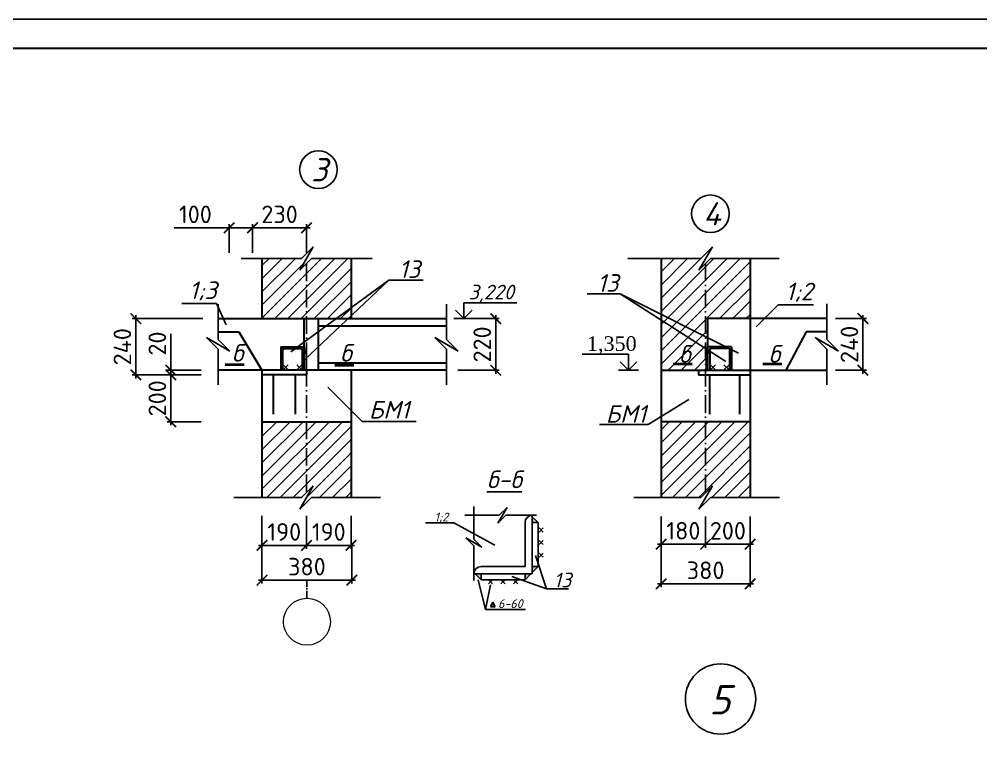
# Model space of a CAD drawing. Header units: millimetres. Extents: x 572274 to 2241483, y -888675 to -304135.
# Drawn here: x 1761207 to 1777623, y -628226 to -615807 of the extents above; entities that cross this region are included whole.
import ezdxf

# ---------------------------------------------------------------- set-up
doc = ezdxf.new("R2010")
doc.units = ezdxf.units.MM
doc.linetypes.add('ACAD_ISO10W100', pattern=[18, 12, -3, 0, -3])
doc.layers.add('Размер', color=150, linetype='Continuous', lineweight=5)
doc.styles.get("Standard").update_dxf_attribs({"font": 'isocpeur.ttf'})
doc.styles.add('WMF-Times New Roman0', font='times.ttf')
doc.dimstyles.new('Copy(2) of ISO-25', dxfattribs={"dimtxt": 300, "dimasz": 180, "dimexe": 60, "dimexo": 0, "dimgap": 80, "dimtad": 1, "dimtxsty": 'Standard', "dimblk": 'ARCHTICK', "dimcen": 150, "dimdle": 60, "dimazin": 0, "dimtfac": 1, "dimtmove": 0, "dimatfit": 3, "dimfxl": 60, "dimarcsym": 0})

# ---------------------------------------------------------------- blocks, each defined once
blk = doc.blocks.new('_ArchTick')
at = {"color": 0, "linetype": 'ByBlock', "const_width": 0.15}
blk.add_lwpolyline([(-0.5, -0.5), (0.5, 0.5)], dxfattribs=at)
blk = doc.blocks.new('*D690')
at = {"layer": 'Defpoints', "color": 0, "lineweight": 25, "ltscale": 2.5, "transparency": 16777216}
for p in [(1763795, -621798), (1764311, -621798), (1764311, -621878)]:
    blk.add_point(p, dxfattribs=at)
at = {"layer": 'Размер', "color": 0, "lineweight": -2, "ltscale": 2.5, "transparency": 16777216}
for p, q in [((1763795, -621798), (1763795, -621618)), ((1764311, -621798), (1763735, -621798)), ((1763795, -621878), (1763795, -621798)), ((1764311, -621878), (1763735, -621878)), ((1763795, -621878), (1763795, -622058))]:
    blk.add_line(p, q, dxfattribs=at)
at = {"layer": 'Размер', "color": 0, "lineweight": -2, "ltscale": 2.5, "transparency": 16777216, "xscale": 180, "yscale": 180, "zscale": 180}
for p, rotation in [((1763795, -621798), 270), ((1763795, -621878), 90)]:
    blk.add_blockref('_ArchTick', p, dxfattribs=dict(at, rotation=rotation))
at = {"layer": 'Размер', "color": 0, "lineweight": 0, "ltscale": 2.5, "transparency": 16777216, "insert": (1763565, -621343), "char_height": 300, "attachment_point": 5, "rotation": 90}
blk.add_mtext('20', dxfattribs=at)
blk = doc.blocks.new('*D691')
at = {"layer": 'Defpoints', "color": 0, "lineweight": 25, "ltscale": 2.5, "transparency": 16777216}
for p in [(1772166, -624297), (1773686, -624297), (1773686, -625444)]:
    blk.add_point(p, dxfattribs=at)
at = {"layer": 'Размер', "color": 0, "lineweight": -2, "ltscale": 2.5, "transparency": 16777216}
for p, q in [((1772166, -624297), (1772166, -625504)), ((1773686, -624297), (1773686, -625504)), ((1772106, -625444), (1773746, -625444))]:
    blk.add_line(p, q, dxfattribs=at)
at = {"layer": 'Размер', "color": 0, "lineweight": -2, "ltscale": 2.5, "transparency": 16777216, "xscale": 180, "yscale": 180, "zscale": 180, "rotation": 180}
blk.add_blockref('_ArchTick', (1772166, -625444), dxfattribs=at)
at = {"layer": 'Размер', "color": 0, "lineweight": -2, "ltscale": 2.5, "transparency": 16777216, "xscale": 180, "yscale": 180, "zscale": 180}
blk.add_blockref('_ArchTick', (1773686, -625444), dxfattribs=at)
at = {"layer": 'Размер', "color": 0, "lineweight": 0, "ltscale": 2.5, "transparency": 16777216, "insert": (1772926, -625214), "char_height": 300, "attachment_point": 5}
blk.add_mtext('380', dxfattribs=at)
blk = doc.blocks.new('*D692')
at = {"layer": 'Defpoints', "color": 0, "lineweight": 25, "ltscale": 2.5, "transparency": 16777216}
for p in [(1772926, -624297), (1773686, -624297), (1773686, -624769)]:
    blk.add_point(p, dxfattribs=at)
at = {"layer": 'Размер', "color": 0, "lineweight": -2, "ltscale": 2.5, "transparency": 16777216}
for p, q in [((1772926, -624297), (1772926, -624829)), ((1773686, -624297), (1773686, -624829)), ((1772866, -624769), (1773746, -624769))]:
    blk.add_line(p, q, dxfattribs=at)
at = {"layer": 'Размер', "color": 0, "lineweight": -2, "ltscale": 2.5, "transparency": 16777216, "xscale": 180, "yscale": 180, "zscale": 180, "rotation": 180}
blk.add_blockref('_ArchTick', (1772926, -624769), dxfattribs=at)
at = {"layer": 'Размер', "color": 0, "lineweight": -2, "ltscale": 2.5, "transparency": 16777216, "xscale": 180, "yscale": 180, "zscale": 180}
blk.add_blockref('_ArchTick', (1773686, -624769), dxfattribs=at)
at = {"layer": 'Размер', "color": 0, "lineweight": 0, "ltscale": 2.5, "transparency": 16777216, "insert": (1773306, -624539), "char_height": 300, "attachment_point": 5}
blk.add_mtext('200', dxfattribs=at)
blk = doc.blocks.new('*D693')
at = {"layer": 'Defpoints', "color": 0, "lineweight": 25, "ltscale": 2.5, "transparency": 16777216}
for p in [(1772166, -624297), (1772926, -624297), (1772926, -624769)]:
    blk.add_point(p, dxfattribs=at)
at = {"layer": 'Размер', "color": 0, "lineweight": -2, "ltscale": 2.5, "transparency": 16777216}
for p, q in [((1772166, -624297), (1772166, -624829)), ((1772926, -624297), (1772926, -624829)), ((1772106, -624769), (1772986, -624769))]:
    blk.add_line(p, q, dxfattribs=at)
at = {"layer": 'Размер', "color": 0, "lineweight": -2, "ltscale": 2.5, "transparency": 16777216, "xscale": 180, "yscale": 180, "zscale": 180, "rotation": 180}
blk.add_blockref('_ArchTick', (1772166, -624769), dxfattribs=at)
at = {"layer": 'Размер', "color": 0, "lineweight": -2, "ltscale": 2.5, "transparency": 16777216, "xscale": 180, "yscale": 180, "zscale": 180}
blk.add_blockref('_ArchTick', (1772926, -624769), dxfattribs=at)
at = {"layer": 'Размер', "color": 0, "lineweight": 0, "ltscale": 2.5, "transparency": 16777216, "insert": (1772546, -624539), "char_height": 300, "attachment_point": 5}
blk.add_mtext('180', dxfattribs=at)
blk = doc.blocks.new('*D694')
at = {"layer": 'Defpoints', "color": 0, "lineweight": 25, "ltscale": 2.5, "transparency": 16777216}
for p in [(1775143, -620918), (1775143, -621798), (1775611, -621798)]:
    blk.add_point(p, dxfattribs=at)
at = {"layer": 'Размер', "color": 0, "lineweight": -2, "ltscale": 2.5, "transparency": 16777216}
for p, q in [((1775143, -620918), (1775671, -620918)), ((1775611, -620858), (1775611, -621858)), ((1775143, -621798), (1775671, -621798))]:
    blk.add_line(p, q, dxfattribs=at)
at = {"layer": 'Размер', "color": 0, "lineweight": -2, "ltscale": 2.5, "transparency": 16777216, "xscale": 180, "yscale": 180, "zscale": 180}
for p, rotation in [((1775611, -620918), 90), ((1775611, -621798), 270)]:
    blk.add_blockref('_ArchTick', p, dxfattribs=dict(at, rotation=rotation))
at = {"layer": 'Размер', "color": 0, "lineweight": 0, "ltscale": 2.5, "transparency": 16777216, "insert": (1775381, -621358), "char_height": 300, "attachment_point": 5, "rotation": 90}
blk.add_mtext('240', dxfattribs=at)
blk = doc.blocks.new('*D695')
at = {"layer": 'Defpoints', "color": 0, "lineweight": 25, "ltscale": 2.5, "transparency": 16777216}
for p in [(1763198, -620918), (1764344, -620918), (1764311, -621878)]:
    blk.add_point(p, dxfattribs=at)
at = {"layer": 'Размер', "color": 0, "lineweight": -2, "ltscale": 2.5, "transparency": 16777216}
for p, q in [((1764344, -620918), (1763138, -620918)), ((1763198, -621938), (1763198, -620858)), ((1764311, -621878), (1763138, -621878))]:
    blk.add_line(p, q, dxfattribs=at)
at = {"layer": 'Размер', "color": 0, "lineweight": -2, "ltscale": 2.5, "transparency": 16777216, "xscale": 180, "yscale": 180, "zscale": 180}
for p, rotation in [((1763198, -620918), 90), ((1763198, -621878), 270)]:
    blk.add_blockref('_ArchTick', p, dxfattribs=dict(at, rotation=rotation))
at = {"layer": 'Размер', "color": 0, "lineweight": 0, "ltscale": 2.5, "transparency": 16777216, "insert": (1762968, -621398), "char_height": 300, "attachment_point": 5, "rotation": 90}
blk.add_mtext('240', dxfattribs=at)
blk = doc.blocks.new('*D696')
at = {"layer": 'Defpoints', "color": 0, "lineweight": 25, "ltscale": 2.5, "transparency": 16777216}
for p in [(1764311, -621878), (1763795, -622678), (1764311, -622678)]:
    blk.add_point(p, dxfattribs=at)
at = {"layer": 'Размер', "color": 0, "lineweight": -2, "ltscale": 2.5, "transparency": 16777216}
for p, q in [((1763795, -621818), (1763795, -622738)), ((1764311, -621878), (1763735, -621878)), ((1764311, -622678), (1763735, -622678))]:
    blk.add_line(p, q, dxfattribs=at)
at = {"layer": 'Размер', "color": 0, "lineweight": -2, "ltscale": 2.5, "transparency": 16777216, "xscale": 180, "yscale": 180, "zscale": 180}
for p, rotation in [((1763795, -621878), 90), ((1763795, -622678), 270)]:
    blk.add_blockref('_ArchTick', p, dxfattribs=dict(at, rotation=rotation))
at = {"layer": 'Размер', "color": 0, "lineweight": 0, "ltscale": 2.5, "transparency": 16777216, "insert": (1763565, -622278), "char_height": 300, "attachment_point": 5, "rotation": 90}
blk.add_mtext('200', dxfattribs=at)
blk = doc.blocks.new('*D697')
at = {"layer": 'Defpoints', "color": 0, "lineweight": 25, "ltscale": 2.5, "transparency": 16777216}
for p in [(1765352, -624789), (1766887, -624789), (1766887, -625382)]:
    blk.add_point(p, dxfattribs=at)
at = {"layer": 'Размер', "color": 0, "lineweight": -2, "ltscale": 2.5, "transparency": 16777216}
for p, q in [((1765352, -624789), (1765352, -625442)), ((1766887, -624789), (1766887, -625442)), ((1765292, -625382), (1766947, -625382))]:
    blk.add_line(p, q, dxfattribs=at)
at = {"layer": 'Размер', "color": 0, "lineweight": -2, "ltscale": 2.5, "transparency": 16777216, "xscale": 180, "yscale": 180, "zscale": 180, "rotation": 180}
blk.add_blockref('_ArchTick', (1765352, -625382), dxfattribs=at)
at = {"layer": 'Размер', "color": 0, "lineweight": -2, "ltscale": 2.5, "transparency": 16777216, "xscale": 180, "yscale": 180, "zscale": 180}
blk.add_blockref('_ArchTick', (1766887, -625382), dxfattribs=at)
at = {"layer": 'Размер', "color": 0, "lineweight": 0, "ltscale": 2.5, "transparency": 16777216, "insert": (1766119, -625152), "char_height": 300, "attachment_point": 5}
blk.add_mtext('380', dxfattribs=at)
blk = doc.blocks.new('*D698')
at = {"layer": 'Defpoints', "color": 0, "lineweight": 25, "ltscale": 2.5, "transparency": 16777216}
for p in [(1765352, -624285), (1766112, -624285), (1766112, -624789)]:
    blk.add_point(p, dxfattribs=at)
at = {"layer": 'Размер', "color": 0, "lineweight": -2, "ltscale": 2.5, "transparency": 16777216}
for p, q in [((1765352, -624285), (1765352, -624849)), ((1766112, -624285), (1766112, -624849)), ((1765292, -624789), (1766172, -624789))]:
    blk.add_line(p, q, dxfattribs=at)
at = {"layer": 'Размер', "color": 0, "lineweight": -2, "ltscale": 2.5, "transparency": 16777216, "xscale": 180, "yscale": 180, "zscale": 180, "rotation": 180}
blk.add_blockref('_ArchTick', (1765352, -624789), dxfattribs=at)
at = {"layer": 'Размер', "color": 0, "lineweight": -2, "ltscale": 2.5, "transparency": 16777216, "xscale": 180, "yscale": 180, "zscale": 180}
blk.add_blockref('_ArchTick', (1766112, -624789), dxfattribs=at)
at = {"layer": 'Размер', "color": 0, "lineweight": 0, "ltscale": 2.5, "transparency": 16777216, "insert": (1765732, -624559), "char_height": 300, "attachment_point": 5}
blk.add_mtext('190', dxfattribs=at)
blk = doc.blocks.new('*D699')
at = {"layer": 'Defpoints', "color": 0, "lineweight": 25, "ltscale": 2.5, "transparency": 16777216}
for p in [(1766112, -624285), (1766872, -624285), (1766112, -624789)]:
    blk.add_point(p, dxfattribs=at)
at = {"layer": 'Размер', "color": 0, "lineweight": -2, "ltscale": 2.5, "transparency": 16777216}
for p, q in [((1766112, -624285), (1766112, -624849)), ((1766872, -624285), (1766872, -624849)), ((1766932, -624789), (1766052, -624789))]:
    blk.add_line(p, q, dxfattribs=at)
at = {"layer": 'Размер', "color": 0, "lineweight": -2, "ltscale": 2.5, "transparency": 16777216, "xscale": 180, "yscale": 180, "zscale": 180, "rotation": 180}
blk.add_blockref('_ArchTick', (1766112, -624789), dxfattribs=at)
at = {"layer": 'Размер', "color": 0, "lineweight": -2, "ltscale": 2.5, "transparency": 16777216, "xscale": 180, "yscale": 180, "zscale": 180}
blk.add_blockref('_ArchTick', (1766872, -624789), dxfattribs=at)
at = {"layer": 'Размер', "color": 0, "lineweight": 0, "ltscale": 2.5, "transparency": 16777216, "insert": (1766492, -624559), "char_height": 300, "attachment_point": 5}
blk.add_mtext('190', dxfattribs=at)
blk = doc.blocks.new('*D700')
at = {"layer": 'Defpoints', "color": 0, "lineweight": 25, "ltscale": 2.5, "transparency": 16777216}
for p in [(1768698, -620918), (1768698, -621798), (1769342, -621798)]:
    blk.add_point(p, dxfattribs=at)
at = {"layer": 'Размер', "color": 0, "lineweight": -2, "ltscale": 2.5, "transparency": 16777216}
for p, q in [((1768698, -620918), (1769402, -620918)), ((1769342, -620858), (1769342, -621858)), ((1768698, -621798), (1769402, -621798))]:
    blk.add_line(p, q, dxfattribs=at)
at = {"layer": 'Размер', "color": 0, "lineweight": -2, "ltscale": 2.5, "transparency": 16777216, "xscale": 180, "yscale": 180, "zscale": 180}
for p, rotation in [((1769342, -620918), 90), ((1769342, -621798), 270)]:
    blk.add_blockref('_ArchTick', p, dxfattribs=dict(at, rotation=rotation))
at = {"layer": 'Размер', "color": 0, "lineweight": 0, "ltscale": 2.5, "transparency": 16777216, "insert": (1769112, -621358), "char_height": 300, "attachment_point": 5, "rotation": 90}
blk.add_mtext('220', dxfattribs=at)
blk = doc.blocks.new('*D701')
at = {"layer": 'Defpoints', "color": 0, "lineweight": 25, "ltscale": 2.5, "transparency": 16777216}
for p in [(1766112, -619368), (1765192, -619793), (1766112, -619793)]:
    blk.add_point(p, dxfattribs=at)
at = {"layer": 'Размер', "color": 0, "lineweight": -2, "ltscale": 2.5, "transparency": 16777216}
for p, q in [((1765132, -619368), (1766172, -619368)), ((1765192, -619793), (1765192, -619308)), ((1766112, -619793), (1766112, -619308))]:
    blk.add_line(p, q, dxfattribs=at)
at = {"layer": 'Размер', "color": 0, "lineweight": -2, "ltscale": 2.5, "transparency": 16777216, "xscale": 180, "yscale": 180, "zscale": 180, "rotation": 180}
blk.add_blockref('_ArchTick', (1765192, -619368), dxfattribs=at)
at = {"layer": 'Размер', "color": 0, "lineweight": -2, "ltscale": 2.5, "transparency": 16777216, "xscale": 180, "yscale": 180, "zscale": 180}
blk.add_blockref('_ArchTick', (1766112, -619368), dxfattribs=at)
at = {"layer": 'Размер', "color": 0, "lineweight": 0, "ltscale": 2.5, "transparency": 16777216, "insert": (1765652, -619138), "char_height": 300, "attachment_point": 5}
blk.add_mtext('230', dxfattribs=at)
blk = doc.blocks.new('*D702')
at = {"layer": 'Defpoints', "color": 0, "lineweight": 25, "ltscale": 2.5, "transparency": 16777216}
for p in [(1765192, -619368), (1764792, -619793), (1765192, -619793)]:
    blk.add_point(p, dxfattribs=at)
at = {"layer": 'Размер', "color": 0, "lineweight": -2, "ltscale": 2.5, "transparency": 16777216}
for p, q in [((1763850, -619368), (1764792, -619368)), ((1764732, -619368), (1765252, -619368)), ((1764792, -619793), (1764792, -619308)), ((1765192, -619793), (1765192, -619308))]:
    blk.add_line(p, q, dxfattribs=at)
at = {"layer": 'Размер', "color": 0, "lineweight": -2, "ltscale": 2.5, "transparency": 16777216, "xscale": 180, "yscale": 180, "zscale": 180, "rotation": 180}
blk.add_blockref('_ArchTick', (1764792, -619368), dxfattribs=at)
at = {"layer": 'Размер', "color": 0, "lineweight": -2, "ltscale": 2.5, "transparency": 16777216, "xscale": 180, "yscale": 180, "zscale": 180}
blk.add_blockref('_ArchTick', (1765192, -619368), dxfattribs=at)
at = {"layer": 'Размер', "color": 0, "lineweight": 0, "ltscale": 2.5, "transparency": 16777216, "insert": (1764215, -619138), "char_height": 300, "attachment_point": 5}
blk.add_mtext('100', dxfattribs=at)

msp = doc.modelspace()

# ---------------------------------------------------------------- hatches: boundary and pattern name
at = {"lineweight": 15}
h = msp.add_hatch(dxfattribs=at)
h.set_pattern_fill('ANSI31', color=256, scale=50, style=0)
h.set_pattern_definition([(45, (1369100.35, -730019.27), (-112.2532, 112.2532), [])])
h.paths.add_polyline_path([(1765996.34, -620091.716), (1766227.496, -619694.141), (1766028.708, -619892.929), (1765351.918, -619892.929), (1765351.918, -620918.285), (1766111.918, -620918.285), (1766111.918, -619976.138)])
h.paths.add_polyline_path([(1766111.918, -620918.285), (1766169.228, -620918.285), (1766871.918, -620577.051), (1766871.918, -619892.929), (1766195.128, -619892.929), (1766111.918, -619976.138)])
h.paths.add_polyline_path([(1766871.918, -620644.255), (1766871.918, -620577.051), (1766169.228, -620918.285), (1766406.886, -620918.285)])
h.paths.add_polyline_path([(1766871.918, -620918.285), (1766871.918, -620644.255), (1766406.886, -620918.285)], flags=17)
h.paths.add_polyline_path([(1766111.918, -622678.285), (1765351.918, -622678.285), (1765351.918, -623970.58), (1766028.708, -623970.58), (1766111.918, -623887.37)])
h.paths.add_polyline_path([(1766111.918, -623887.37), (1766227.496, -623771.792), (1765996.34, -624169.368), (1766195.128, -623970.58), (1766871.918, -623970.58), (1766871.918, -622678.285), (1766111.918, -622678.285)])
h = msp.add_hatch(dxfattribs=at)
h.set_pattern_fill('ANSI31', color=256, scale=50, style=0)
h.set_pattern_definition([(45, (1433244, -729821.99), (-112.2532, 112.2532), [])])
h.paths.add_polyline_path([(1772925.858, -619975.475), (1772810.28, -620091.053), (1773041.436, -619693.477), (1772842.649, -619892.265), (1772165.858, -619892.265), (1772165.858, -620844.32), (1772925.858, -621226.1)])
h.paths.add_polyline_path([(1772925.858, -621226.1), (1772965.858, -621246.193), (1772965.858, -620917.621), (1773685.858, -620917.621), (1773685.858, -619892.265), (1773009.068, -619892.265), (1772925.858, -619975.475)])
h.paths.add_polyline_path([(1772925.858, -621426.3), (1772925.858, -621226.1), (1772165.858, -620844.32), (1772165.858, -620940.292)])
h.paths.add_polyline_path([(1772165.858, -620940.292), (1772165.858, -621797.621), (1772925.858, -621797.621), (1772925.858, -621426.3)])
h.paths.add_polyline_path([(1772925.858, -622677.621), (1772165.858, -622677.621), (1772165.858, -623969.917), (1772842.649, -623969.917), (1772925.858, -623886.707)])
h.paths.add_polyline_path([(1773685.858, -622677.621), (1772925.858, -622677.621), (1772925.858, -623886.707), (1773041.436, -623771.129), (1772810.28, -624168.704), (1773009.068, -623969.917), (1773685.858, -623969.917)])
h.paths.add_polyline_path([(1772395.918, -621294.171), (1772758.872, -621294.171), (1772758.872, -621744.171), (1772395.918, -621744.171)], flags=24)
h = msp.add_hatch(color=256, dxfattribs=at)
h.paths.add_polyline_path([(1769967.298, -624400.595), (1770067.298, -624400.595), (1769967.298, -624300.595)])
h.paths.add_polyline_path([(1770067.298, -625150.595), (1769967.298, -625150.595), (1769967.298, -625250.595)])
h.paths.add_polyline_path([(1769942.298, -625275.595), (1769842.298, -625275.595), (1769842.298, -625375.595)])
h.paths.add_polyline_path([(1769092.298, -625375.595), (1769092.298, -625275.595), (1768992.298, -625275.595)])

# ---------------------------------------------------------------- linework, layer by layer
at = {"color": 5}
for p, q in [((1765996.34, -620091.716), (1766227.496, -619694.141)), ((1766227.496, -619694.141), (1766028.708, -619892.929)), ((1772810.28, -620091.053), (1773041.436, -619693.477)), ((1773041.436, -619693.477), (1772842.649, -619892.265)), ((1764997.69, -619892.929), (1766028.708, -619892.929)), ((1765996.34, -620091.716), (1766195.128, -619892.929)), ((1766195.128, -619892.929), (1767230.982, -619892.929)), ((1772842.649, -619892.265), (1771599.041, -619892.265)), ((1772810.28, -620091.053), (1773009.068, -619892.265)), ((1774180.04, -619892.265), (1773009.068, -619892.265)), ((1765845.455, -621485.06), (1767520.229, -620262.224)), ((1767520.229, -620262.224), (1766071.918, -621626.029)), ((1767520.229, -620262.224), (1768102.144, -620262.224)), ((1771466.068, -620492.787), (1770906.188, -620492.787)), ((1773485.858, -621507.411), (1771466.068, -620492.787)), ((1771466.068, -620492.787), (1773272.483, -621647.961)), ((1763980.932, -620660.798), (1764576.35, -620660.798)), ((1764741.529, -621023.897), (1764576.35, -620660.798)), ((1764603.916, -620668.925), (1764603.916, -621275.075)), ((1768499.92, -620668.925), (1768499.92, -621275.075)), ((1769703.362, -620646.955), (1768798.076, -620646.955)), ((1768798.076, -620918.285), (1768798.076, -620646.955)), ((1773789.489, -621060.733), (1774164.862, -620685.36)), ((1774164.862, -620685.36), (1774766.572, -620685.36)), ((1774993.861, -620668.262), (1774993.861, -621274.412)), ((1768798.076, -620918.285), (1768654.185, -620774.394)), ((1768798.076, -620918.285), (1768941.968, -620774.394)), ((1768968.408, -620918.285), (1768627.745, -620918.285)), ((1764802.703, -621473.863), (1764405.128, -621242.707)), ((1764405.128, -621242.707), (1764603.916, -621441.495)), ((1764802.703, -621473.863), (1764603.916, -621275.075)), ((1768301.132, -621242.707), (1768499.92, -621441.495)), ((1768301.132, -621242.707), (1768698.708, -621473.863)), ((1768698.708, -621473.863), (1768499.92, -621275.075)), ((1774795.073, -621242.044), (1775192.648, -621473.199)), ((1774795.073, -621242.044), (1774993.861, -621440.831)), ((1775192.648, -621473.199), (1774993.861, -621274.412)), ((1764603.916, -621441.495), (1764603.916, -622047.645)), ((1768499.92, -621441.495), (1768499.92, -622047.645)), ((1774993.861, -621440.831), (1774993.861, -622046.981)), ((1771608.256, -621526.292), (1770817.593, -621526.292)), ((1771608.256, -621797.621), (1771464.365, -621653.73)), ((1771608.256, -621797.621), (1771608.256, -621526.292)), ((1771608.256, -621797.621), (1771752.147, -621653.73)), ((1771778.588, -621797.621), (1771437.924, -621797.621)), ((1766477.432, -622087.54), (1767063.757, -622673.865)), ((1772642.021, -622298.085), (1771945.805, -622727.32)), ((1767063.757, -622673.865), (1767982.425, -622673.865)), ((1771945.805, -622727.32), (1771114.451, -622727.32)), ((1765996.34, -624169.368), (1766227.496, -623771.792)), ((1766227.496, -623771.792), (1766028.708, -623970.58)), ((1772810.28, -624168.704), (1773041.436, -623771.129)), ((1773041.436, -623771.129), (1772842.649, -623969.917)), ((1764869.884, -623970.58), (1766028.708, -623970.58)), ((1765996.34, -624169.368), (1766195.128, -623970.58)), ((1766195.128, -623970.58), (1767375.797, -623970.58)), ((1772842.649, -623969.917), (1771697.723, -623969.917)), ((1772810.28, -624168.704), (1773009.068, -623969.917)), ((1774187.621, -623969.917), (1773009.068, -623969.917)), ((1768967.298, -624123.93), (1768967.298, -624683.074)), ((1768812.788, -624275.595), (1769400.37, -624275.595)), ((1769378.381, -624410.641), (1769535.416, -624140.549)), ((1769378.381, -624410.641), (1769513.427, -624275.595)), ((1769535.416, -624140.549), (1769400.37, -624275.595)), ((1769513.427, -624275.595), (1770040.499, -624275.595)), ((1768629.555, -624401.18), (1768145.733, -624401.18)), ((1769328.408, -624786.139), (1768629.555, -624401.18)), ((1768832.252, -624661.084), (1769102.344, -624818.12)), ((1768832.252, -624661.084), (1768967.298, -624796.13)), ((1769102.344, -624818.12), (1768967.298, -624683.074)), ((1768967.298, -624796.13), (1768967.298, -625386.688)), ((1770211.774, -625527.618), (1770020.076, -624959.748)), ((1769042.298, -625375.595), (1769165.633, -625881.105)), ((1769618.841, -625317.818), (1770211.774, -625527.618)), ((1769165.633, -625881.105), (1769252.413, -625461.503)), ((1770211.774, -625527.618), (1770583.887, -625527.618)), ((1769165.633, -625881.105), (1769852.655, -625881.105))]:
    msp.add_line(p, q, dxfattribs=at)
at = {"lineweight": 30}
for p, q in [((1765351.918, -619892.929), (1765351.918, -620918.285)), ((1766871.918, -619892.929), (1766871.918, -620918.285)), ((1772165.858, -619892.265), (1772165.858, -623969.917)), ((1773685.858, -619892.265), (1773685.858, -623969.917)), ((1764603.916, -620918.285), (1768499.92, -620918.285)), ((1766071.918, -621798.285), (1766071.918, -620918.285)), ((1766311.918, -620918.285), (1766311.918, -621798.285)), ((1774993.861, -620917.621), (1772965.858, -620917.621)), ((1772965.858, -621797.621), (1772965.858, -620917.621)), ((1764603.916, -621145.432), (1764957.834, -621145.432)), ((1764957.834, -621145.432), (1765351.918, -621798.285)), ((1766311.918, -621038.285), (1768499.92, -621038.285)), ((1774639.942, -621144.768), (1774295.101, -621797.621)), ((1774993.861, -621144.768), (1774639.942, -621144.768)), ((1765671.918, -621398.285), (1766071.918, -621398.285)), ((1765671.918, -621398.285), (1765671.918, -621798.285)), ((1765703.918, -621430.285), (1766039.918, -621430.285)), ((1765703.918, -621430.285), (1765703.918, -621798.285)), ((1766039.918, -621430.285), (1766039.918, -621798.285)), ((1766071.918, -621430.285), (1766103.918, -621430.285)), ((1766103.918, -621430.285), (1766103.918, -621798.285)), ((1772933.858, -621429.621), (1772933.858, -621797.621)), ((1772965.858, -621429.621), (1772933.858, -621429.621)), ((1773365.858, -621397.621), (1772965.858, -621397.621)), ((1773333.858, -621429.621), (1772997.858, -621429.621)), ((1772997.858, -621429.621), (1772997.858, -621797.621)), ((1773333.858, -621429.621), (1773333.858, -621797.621)), ((1773365.858, -621397.621), (1773365.858, -621797.621)), ((1768499.92, -621798.285), (1764603.916, -621798.285)), ((1765351.918, -621798.285), (1765351.918, -623970.58)), ((1766111.918, -621798.285), (1766111.918, -621878.285)), ((1768499.92, -621678.285), (1766311.918, -621678.285)), ((1766871.918, -621798.285), (1766871.918, -623970.58)), ((1772165.858, -621797.621), (1774993.861, -621797.621)), ((1772805.858, -621797.621), (1772805.858, -621877.621)), ((1766111.918, -621878.285), (1765351.918, -621878.285)), ((1765540.164, -621878.285), (1765540.164, -622549.296)), ((1765916.73, -621878.285), (1765916.73, -622549.296)), ((1772805.858, -621877.621), (1773685.858, -621877.621)), ((1772994.569, -621877.621), (1772994.569, -622548.632)), ((1773504.332, -621877.621), (1773504.332, -622548.632)), ((1765351.918, -622678.285), (1766871.918, -622678.285)), ((1773685.858, -622677.621), (1772165.858, -622677.621)), ((1769293.108, -625760.704), (1769252.11, -625829.171)), ((1769334.107, -625829.171), (1769293.108, -625760.704)), ((1769252.11, -625829.171), (1769334.107, -625829.171))]:
    msp.add_line(p, q, dxfattribs=at)
at = {"color": 1, "linetype": 'ACAD_ISO10W100', "ltscale": 25}
for p, q in [((1766111.918, -619976.138), (1766111.918, -623887.37)), ((1772925.858, -619975.475), (1772925.858, -623886.707))]:
    msp.add_line(p, q, dxfattribs=at)
for p, q in [((1763795.203, -621798.285), (1763795.203, -621179.182)), ((1769967.298, -625275.595), (1769967.298, -624275.595)), ((1769842.298, -625150.595), (1769842.298, -624400.595)), ((1769967.298, -624400.595), (1770067.298, -624400.595)), ((1770067.298, -625150.595), (1770067.298, -624400.595)), ((1768967.298, -625275.595), (1769967.298, -625275.595)), ((1769092.298, -625150.595), (1769842.298, -625150.595)), ((1769092.298, -625275.595), (1769092.298, -625375.595)), ((1769842.298, -625275.595), (1769842.298, -625375.595)), ((1769967.298, -625150.595), (1770067.298, -625150.595)), ((1769092.298, -625375.595), (1769842.298, -625375.595))]:
    msp.add_line(p, q)
at = {"color": 1}
for p, q in [((1766114.841, -621452.007), (1766028.995, -621537.853)), ((1766028.995, -621452.007), (1766114.841, -621537.853)), ((1772922.936, -621451.344), (1773008.781, -621537.189)), ((1773008.781, -621451.344), (1772922.936, -621537.189)), ((1765712.429, -621706.133), (1765798.275, -621791.978)), ((1765798.275, -621706.133), (1765712.429, -621791.978)), ((1765945.561, -621706.133), (1766031.406, -621791.978)), ((1766031.406, -621706.133), (1765945.561, -621791.978)), ((1773092.216, -621705.469), (1773006.37, -621791.315)), ((1773006.37, -621705.469), (1773092.216, -621791.315)), ((1773325.347, -621705.469), (1773239.501, -621791.315)), ((1773239.501, -621705.469), (1773325.347, -621791.315)), ((1770082.153, -624560.71), (1770153.206, -624489.657)), ((1770082.153, -624489.657), (1770153.206, -624560.71)), ((1770082.153, -624704.542), (1770153.206, -624775.595)), ((1770082.153, -624775.595), (1770153.206, -624704.542)), ((1770082.153, -624990.48), (1770153.206, -624919.427)), ((1770082.153, -624919.427), (1770153.206, -624990.48)), ((1769287.939, -625375.925), (1769216.886, -625446.979)), ((1769216.886, -625375.925), (1769287.939, -625446.979)), ((1769431.771, -625375.925), (1769502.825, -625446.979)), ((1769502.825, -625375.925), (1769431.771, -625446.979)), ((1769717.71, -625375.925), (1769646.656, -625446.979)), ((1769646.656, -625375.925), (1769717.71, -625446.979))]:
    msp.add_line(p, q, dxfattribs=at)
at = {"color": 1, "lineweight": 40}
for p, q in [((1765047.41, -621706.428), (1764722.299, -621706.428)), ((1766920.841, -621718.509), (1766595.73, -621718.509)), ((1772698.964, -621695.573), (1772373.854, -621695.573)), ((1774228.217, -621695.573), (1773903.106, -621695.573))]:
    msp.add_line(p, q, dxfattribs=at)
at = {"lineweight": 15}
for p, q in [((1770067.298, -624400.595), (1769967.298, -624300.595)), ((1769092.298, -625375.595), (1768992.298, -625275.595)), ((1769842.298, -625375.595), (1769942.298, -625275.595)), ((1770067.298, -625150.595), (1769967.298, -625250.595))]:
    msp.add_line(p, q, dxfattribs=at)
at = {"color": 1, "linetype": 'ACAD_ISO10W100', "ltscale": 10}
msp.add_line((1766119.418, -625382.085), (1766119.418, -625691.943), dxfattribs=at)
at = {"lineweight": 25}
msp.add_lwpolyline([(1724981.068, -645507.415), (1796981.068, -645507.415), (1796981.068, -615807.415), (1724981.068, -615807.415)], close=True, dxfattribs=at)
at = {"color": 1, "lineweight": 30}
msp.add_lwpolyline([(1726981.068, -645007.415), (1796481.068, -645007.415), (1796481.068, -616307.415), (1726981.068, -616307.415)], close=True, dxfattribs=at)
for centre, radius in [((1766315.82, -618375.129), 321.407), ((1773007.666, -619128.449), 321.407), ((1773180.86, -627411.239), 600)]:
    msp.add_circle(centre, radius)
for centre in [(1769968.494, -624401.792), (1769093.494, -625276.792)]:
    msp.add_arc(centre, 126.202, 90.543189, 179.456811)
at = {"layer": 'Размер', "lineweight": 0, "ltscale": 2.5}
msp.add_circle((1766119.418, -626091.943), 400, dxfattribs=at)

# ---------------------------------------------------------------- texts
for s, insert, char_height, width, attachment_point in [('{\\fISOCPEUR|b0|i1|c204|p34;3}', (1766190.105, -618175.915), 400, 959.7953, 1), ('{\\fISOCPEUR|b0|i1|c204|p34;4}', (1772881.952, -618929.235), 400, 959.7953, 1), ('{\\fISOCPEUR|b0|i1|c204|p34;13}', (1767689.412, -619924.126), 300, 959.7953, 1), ('{\\fISOCPEUR|b0|i1|c204|p34;13}', (1771075.025, -620159.797), 300, 959.7953, 1), ('{\\fISOCPEUR|b0|i1|c204|p34;1;3}', (1764108.144, -620283.559), 300, 959.7953, 1), ('{\\fISOCPEUR|b0|i1|c204|p34;3,220}', (1768879.558, -620339.83), 250, 959.7953, 1), ('{\\fISOCPEUR|b0|i1|c204|p34;1;2}', (1774289.319, -620304.625), 300, 959.7953, 1), ('{\\fISOCPEUR|b0|i1|c204|p34;БМ1}', (1767176.055, -622323.933), 300, 959.7953, 1), ('{\\fISOCPEUR|b0|i1|c204|p34;БМ1}', (1771220.103, -622394.25), 300, 959.7953, 1), ('{\\fISOCPEUR|b0|i1|c204|p34;\\Lб-б}', (1769189.993, -623512.358), 300, 1499.68015, 1), ('{\\fISOCPEUR|b0|i1|c204|p34;1;2}', (1768298.171, -624391.425), 150, 386.27373, 7), ('{\\fISOCPEUR|b0|i1|c204|p34;13}', (1770332.324, -625504.744), 250, 386.27373, 7), ('{\\fISOCPEUR|b0|i1|c204|p34;6-60}', (1769381.647, -625858.231), 150, 386.27373, 7), ('{\\fISOCPEUR|b0|i1|c204|p34;5}', (1772986.09, -627173.267), 500, 2399.48825, 1)]:
    msp.add_mtext(s, dxfattribs=dict(insert=insert, char_height=char_height, width=width, attachment_point=attachment_point))
at = {"insert": (1770899.075, -621219.166), "char_height": 250, "width": 959.7953, "attachment_point": 1, "style": 'WMF-Times New Roman0'}
msp.add_mtext('1,350', dxfattribs=at)
at = {"color": 1, "char_height": 300, "width": 339.57622, "attachment_point": 1}
for insert in [(1764836.787, -621351.884), (1766686.039, -621351.884), (1772470.918, -621369.171), (1774000.17, -621369.171)]:
    msp.add_mtext('{\\fISOCPEUR|b0|i1|c204|p34;б}', dxfattribs=dict(at, insert=insert))

# ---------------------------------------------------------------- dimensions: what is measured, and where the dimension line sits
at = {"layer": 'Размер', "lineweight": 0, "ltscale": 2.5}
for base, p1, p2, text, picture, middle in [((1765191.918, -619368.22), (1764791.918, -619792.929), (1765191.918, -619792.929), '100', '*D702', (1764214.742, -619368.22)), ((1766111.918, -624789.437), (1765351.918, -624284.731), (1766111.918, -624284.731), '190', '*D698', (1765731.918, -624789.437)), ((1766111.918, -624789.437), (1766871.918, -624284.731), (1766111.918, -624284.731), '190', '*D699', (1766491.918, -624789.437)), ((1773685.858, -625443.578), (1772165.858, -624296.734), (1773685.858, -624296.734), '380', '*D691', (1772925.858, -625443.578)), ((1772925.858, -624768.947), (1772165.858, -624296.734), (1772925.858, -624296.734), '180', '*D693', (1772545.858, -624768.947)), ((1773685.858, -624768.947), (1772925.858, -624296.734), (1773685.858, -624296.734), '200', '*D692', (1773305.858, -624768.947)), ((1766886.918, -625382.085), (1765351.918, -624789.437), (1766886.918, -624789.437), '380', '*D697', (1766119.418, -625382.085))]:
    dim = msp.add_linear_dim(base=base, p1=p1, p2=p2, text=text, dimstyle='Copy(2) of ISO-25', override={"dimtmove": 1}, dxfattribs=at)
    dim.commit()
    dim.dimension.update_dxf_attribs({"geometry": picture, "text_midpoint": middle, "dimtype": 160})
dim = msp.add_linear_dim(base=(1766111.918, -619368.22), p1=(1765191.918, -619792.929), p2=(1766111.918, -619792.929), text='230', dimstyle='Copy(2) of ISO-25', override={"dimtmove": 1}, dxfattribs=at)
dim.commit()
dim.dimension.update_dxf_attribs({"geometry": '*D701', "text_midpoint": (1765651.918, -619138.22)})
for base, p2, text, picture, middle in [((1763197.603, -620918.285), (1764343.788, -620918.285), '240', '*D695', (1763197.603, -621398.285)), ((1763795.203, -621798.285), (1764311.094, -621798.285), '20', '*D690', (1763795.203, -621343.094)), ((1763795.203, -622678.285), (1764311.094, -622678.285), '200', '*D696', (1763795.203, -622278.285))]:
    dim = msp.add_linear_dim(base=base, p1=(1764311.094, -621878.285), p2=p2, angle=90, text=text, dimstyle='Copy(2) of ISO-25', override={"dimtmove": 1}, dxfattribs=at)
    dim.commit()
    dim.dimension.update_dxf_attribs({"geometry": picture, "text_midpoint": middle, "dimtype": 160})
for base, p1, p2, text, picture, middle in [((1769342.293, -621798.285), (1768698.076, -620918.285), (1768698.076, -621798.285), '220', '*D700', (1769112.293, -621358.285)), ((1775611.3, -621797.621), (1775143.273, -620917.621), (1775143.273, -621797.621), '240', '*D694', (1775381.3, -621357.621))]:
    dim = msp.add_linear_dim(base=base, p1=p1, p2=p2, angle=90, text=text, dimstyle='Copy(2) of ISO-25', override={"dimtmove": 1}, dxfattribs=at)
    dim.commit()
    dim.dimension.update_dxf_attribs({"geometry": picture, "text_midpoint": middle})

doc.saveas('drawing.dxf')
